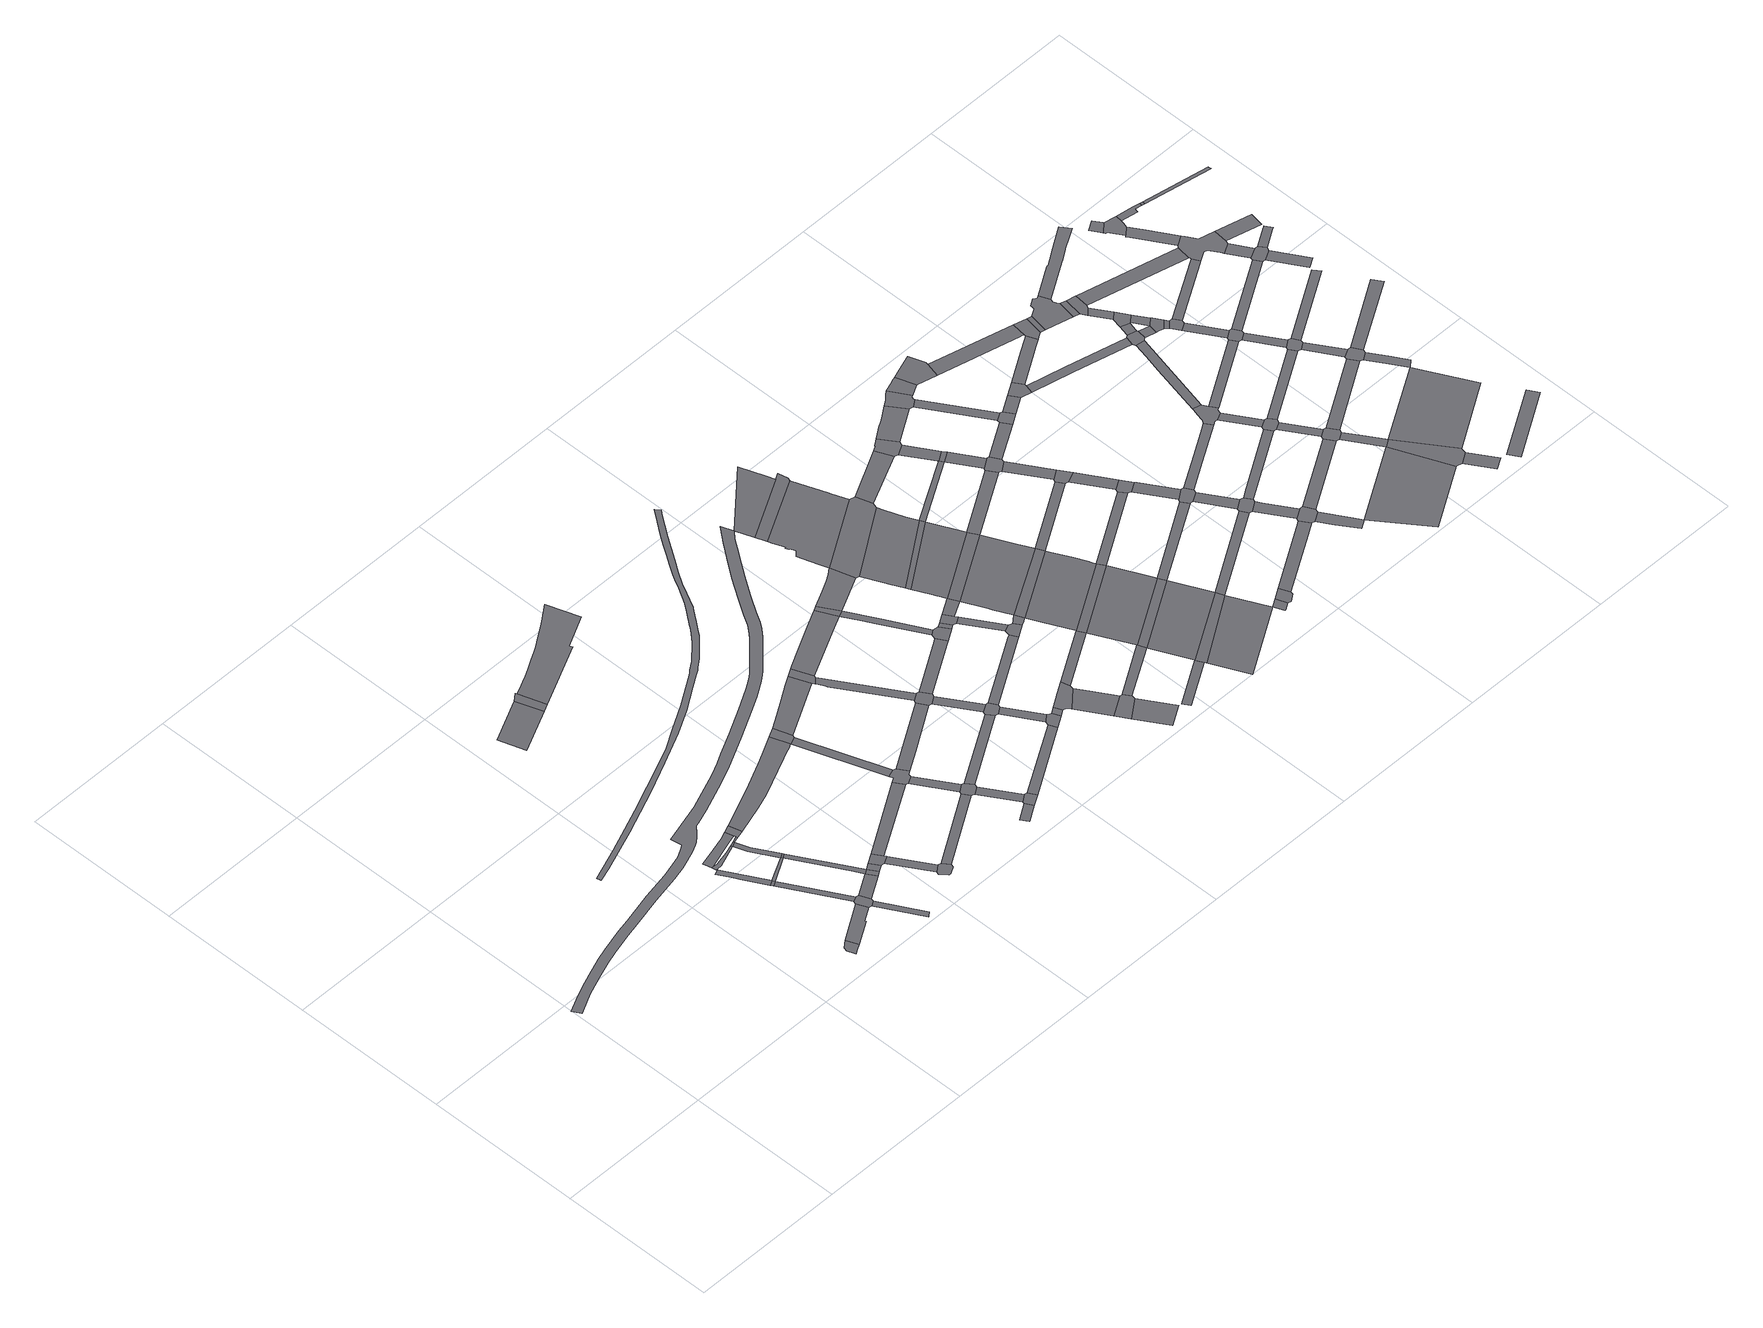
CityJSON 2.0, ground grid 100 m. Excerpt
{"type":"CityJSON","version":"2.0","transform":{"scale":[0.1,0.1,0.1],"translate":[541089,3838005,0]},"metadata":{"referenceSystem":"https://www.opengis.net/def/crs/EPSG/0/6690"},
"CityObjects":{
"road1":{"type":"Road","geometry":[{"type":"MultiSurface","lod":"1","boundaries":[[[0,1,2,3,4,5]]]}]},
"road2":{"type":"Road","attributes":{"RoadStructureAttribute.sectionType":"1"},"geometry":[{"type":"MultiSurface","lod":"1","boundaries":[[[6,0,5,7,8,9]]]}]},
"road3":{"type":"Road","attributes":{"RoadStructureAttribute.sectionType":"1"},"geometry":[{"type":"MultiSurface","lod":"1","boundaries":[[[10,11,12,13,14,15,16,17]]]}]},
"road4":{"type":"Road","geometry":[{"type":"MultiSurface","lod":"1","boundaries":[[[17,16,18,19]]]}]},
"road5":{"type":"Road","attributes":{"RoadStructureAttribute.sectionType":"1"},"geometry":[{"type":"MultiSurface","lod":"1","boundaries":[[[20,21,22,23,24,25,26,27,28,29,30,31]]]}]},
"road6":{"type":"Road","attributes":{"RoadStructureAttribute.sectionType":"1"},"geometry":[{"type":"MultiSurface","lod":"1","boundaries":[[[19,18,32,33]]]}]},
"road7":{"type":"Road","attributes":{"RoadStructureAttribute.sectionType":"1"},"geometry":[{"type":"MultiSurface","lod":"1","boundaries":[[[34,35,36,37,26,38,39]]]}]},
"road8":{"type":"Road","attributes":{"RoadStructureAttribute.sectionType":"1"},"geometry":[{"type":"MultiSurface","lod":"1","boundaries":[[[40,17,19,41]]]}]},
"road9":{"type":"Road","geometry":[{"type":"MultiSurface","lod":"1","boundaries":[[[42,33,32,43,6,9,44,45,46,47]]]}]},
"road10":{"type":"Road","attributes":{"RoadStructureAttribute.sectionType":"1"},"geometry":[{"type":"MultiSurface","lod":"1","boundaries":[[[45,44,48,49,50]]]}]},
"road11":{"type":"Road","geometry":[{"type":"MultiSurface","lod":"1","boundaries":[[[51,20,31,52]]]}]},
"road12":{"type":"Road","attributes":{"RoadStructureAttribute.sectionType":"1"},"geometry":[{"type":"MultiSurface","lod":"1","boundaries":[[[53,54,52,31,55,40,56]]]}]},
"road13":{"type":"Road","attributes":{"RoadStructureAttribute.sectionType":"1"},"geometry":[{"type":"MultiSurface","lod":"1","boundaries":[[[57,51,52,58]]]}]},
"road14":{"type":"Road","geometry":[{"type":"MultiSurface","lod":"1","boundaries":[[[56,40,41,59]]]}]},
"road15":{"type":"Road","attributes":{"RoadStructureAttribute.sectionType":"1"},"geometry":[{"type":"MultiSurface","lod":"1","boundaries":[[[60,47,46,61]]]}]},
"road16":{"type":"Road","geometry":[{"type":"MultiSurface","lod":"1","boundaries":[[[62,34,39,63,57,58,64,65,66]]]}]},
"road17":{"type":"Road","attributes":{"RoadStructureAttribute.sectionType":"1"},"geometry":[{"type":"MultiSurface","lod":"1","boundaries":[[[67,59,41,68,60,69]]]}]},
"road18":{"type":"Road","geometry":[{"type":"MultiSurface","lod":"1","boundaries":[[[69,60,61,70]]]}]},
"road19":{"type":"Road","attributes":{"RoadStructureAttribute.sectionType":"1"},"geometry":[{"type":"MultiSurface","lod":"1","boundaries":[[[71,72,69,70,73]]]}]},
"road20":{"type":"Road","attributes":{"RoadStructureAttribute.sectionType":"1"},"geometry":[{"type":"MultiSurface","lod":"1","boundaries":[[[74,75,76,77]]]}]},
"road21":{"type":"Road","geometry":[{"type":"MultiSurface","lod":"1","boundaries":[[[78,71,73,79,80,81]]]}]},
"road22":{"type":"Road","attributes":{"RoadStructureAttribute.sectionType":"1"},"geometry":[{"type":"MultiSurface","lod":"1","boundaries":[[[82,83,84,85,86,87,88,89,90,91,92,93,94,95,96,97,98,99,100,101,102,103,104,105,106,107,108,109,110,111,112,113,114,115,116,117,118,119,120,121,122,123,124,125,126,127,128,129,130,131,132,133,134,135,136,137,138,139,140,141,142,143,144,145,146,147,148,149,150,151,152,153,154,155,156,157,158,159,160,161,162,163,164,165,166]]]}]},
"road23":{"type":"Road","attributes":{"RoadStructureAttribute.sectionType":"1"},"geometry":[{"type":"MultiSurface","lod":"1","boundaries":[[[80,79,167,168]]]}]},
"road24":{"type":"Road","geometry":[{"type":"MultiSurface","lod":"1","boundaries":[[[168,167,169,170,171,172,173,174]]]}]},
"road25":{"type":"Road","geometry":[{"type":"MultiSurface","lod":"1","boundaries":[[[175,74,77,176,177]]]}]},
"road26":{"type":"Road","attributes":{"RoadStructureAttribute.sectionType":"1"},"geometry":[{"type":"MultiSurface","lod":"1","boundaries":[[[178,179,180,181,62,66,182,183,184,185,186,187,188]]]}]},
"road27":{"type":"Road","attributes":{"RoadStructureAttribute.sectionType":"1"},"geometry":[{"type":"MultiSurface","lod":"1","boundaries":[[[189,78,81,190]]]}]},
"road28":{"type":"Road","attributes":{"RoadStructureAttribute.sectionType":"1"},"geometry":[{"type":"MultiSurface","lod":"1","boundaries":[[[191,174,173,192]]]}]},
"road29":{"type":"Road","attributes":{"RoadStructureAttribute.sectionType":"1"},"geometry":[{"type":"MultiSurface","lod":"1","boundaries":[[[193,194,195,196,197,198,199,200,201,202,203,204,205,206,207,208,209,210,211,212,213,214,215,216,217,218,219,220,221,222,223,224,225,226,227,228,229,230,231,232,233,234,235,236,237,238,239,240,241,242,243,244,245,246,247,248,249,250,251,252,253,254,255]]]}]},
"road30":{"type":"Road","attributes":{"RoadStructureAttribute.sectionType":"1"},"geometry":[{"type":"MultiSurface","lod":"1","boundaries":[[[256,257,258,259,260,261,262,263,264,265,266,267,177,176,268,269,270,271]]]}]},
"road31":{"type":"Road","geometry":[{"type":"MultiSurface","lod":"1","boundaries":[[[272,273,178,188,274,275]]]}]},
"road32":{"type":"Road","attributes":{"RoadStructureAttribute.sectionType":"1"},"geometry":[{"type":"MultiSurface","lod":"1","boundaries":[[[276,274,188,277,278]]]}]},
"road33":{"type":"Road","geometry":[{"type":"MultiSurface","lod":"1","boundaries":[[[278,277,279,189,190,280,281,282,283,284]]]}]},
"road34":{"type":"Road","attributes":{"RoadStructureAttribute.sectionType":"1"},"geometry":[{"type":"MultiSurface","lod":"1","boundaries":[[[281,280,285,286]]]}]},
"road35":{"type":"Road","attributes":{"RoadStructureAttribute.sectionType":"1"},"geometry":[{"type":"MultiSurface","lod":"1","boundaries":[[[287,288,289,290]]]}]},
"road36":{"type":"Road","geometry":[{"type":"MultiSurface","lod":"1","boundaries":[[[291,286,285,191,192,292,293,294,295]]]}]},
"road37":{"type":"Road","attributes":{"RoadStructureAttribute.sectionType":"1"},"geometry":[{"type":"MultiSurface","lod":"1","boundaries":[[[293,292,296,297,298]]]}]},
"road38":{"type":"Road","geometry":[{"type":"MultiSurface","lod":"1","boundaries":[[[298,297,287,290,299,300]]]}]},
"road39":{"type":"Road","attributes":{"RoadStructureAttribute.sectionType":"1"},"geometry":[{"type":"MultiSurface","lod":"1","boundaries":[[[301,302,303,304,272,275,305]]]}]},
"road40":{"type":"Road","attributes":{"RoadStructureAttribute.sectionType":"1"},"geometry":[{"type":"MultiSurface","lod":"1","boundaries":[[[306,307,284,283,308,309]]]}]},
"road41":{"type":"Road","attributes":{"RoadStructureAttribute.sectionType":"1"},"geometry":[{"type":"MultiSurface","lod":"1","boundaries":[[[310,295,294,311]]]}]},
"road42":{"type":"Road","geometry":[{"type":"MultiSurface","lod":"1","boundaries":[[[312,301,305,313,314,315,316,317]]]}]},
"road43":{"type":"Road","attributes":{"RoadStructureAttribute.sectionType":"1"},"geometry":[{"type":"MultiSurface","lod":"1","boundaries":[[[318,300,299,319]]]}]},
"road44":{"type":"Road","attributes":{"RoadStructureAttribute.sectionType":"1"},"geometry":[{"type":"MultiSurface","lod":"1","boundaries":[[[315,314,320,321,322,323,324]]]}]},
"road45":{"type":"Road","geometry":[{"type":"MultiSurface","lod":"1","boundaries":[[[324,323,306,309,325,326,327,328]]]}]},
"road46":{"type":"Road","attributes":{"RoadStructureAttribute.sectionType":"1"},"geometry":[{"type":"MultiSurface","lod":"1","boundaries":[[[326,325,329,330]]]}]},
"road47":{"type":"Road","geometry":[{"type":"MultiSurface","lod":"1","boundaries":[[[330,329,310,311,331,332,333,334]]]}]},
"road48":{"type":"Road","attributes":{"RoadStructureAttribute.sectionType":"1"},"geometry":[{"type":"MultiSurface","lod":"1","boundaries":[[[335,336,337,338,312,317,339,340]]]}]},
"road49":{"type":"Road","attributes":{"RoadStructureAttribute.sectionType":"1"},"geometry":[{"type":"MultiSurface","lod":"1","boundaries":[[[332,331,341,342]]]}]},
"road50":{"type":"Road","geometry":[{"type":"MultiSurface","lod":"1","boundaries":[[[343,342,341,318,319,344,345]]]}]},
"road51":{"type":"Road","attributes":{"RoadStructureAttribute.sectionType":"1"},"geometry":[{"type":"MultiSurface","lod":"1","boundaries":[[[346,347,328,327,348,349]]]}]},
"road52":{"type":"Road","attributes":{"RoadStructureAttribute.sectionType":"1"},"geometry":[{"type":"MultiSurface","lod":"1","boundaries":[[[350,345,344,351]]]}]},
"road53":{"type":"Road","geometry":[{"type":"MultiSurface","lod":"1","boundaries":[[[352,335,340,353]]]}]},
"road54":{"type":"Road","geometry":[{"type":"MultiSurface","lod":"1","boundaries":[[[354,355,356,350,351,357,358,359,360,361,362]]]}]},
"road55":{"type":"Road","attributes":{"RoadStructureAttribute.sectionType":"1"},"geometry":[{"type":"MultiSurface","lod":"1","boundaries":[[[363,364,334,333,365,366]]]}]},
"road56":{"type":"Road","attributes":{"RoadStructureAttribute.sectionType":"1"},"geometry":[{"type":"MultiSurface","lod":"1","boundaries":[[[367,360,359,368,369,370]]]}]},
"road57":{"type":"Road","attributes":{"RoadStructureAttribute.sectionType":"1"},"geometry":[{"type":"MultiSurface","lod":"1","boundaries":[[[371,372,353,340,373,374,375,376]]]}]},
"road58":{"type":"Road","geometry":[{"type":"MultiSurface","lod":"1","boundaries":[[[377,370,369,378,379,380,381,382]]]}]},
"road59":{"type":"Road","geometry":[{"type":"MultiSurface","lod":"1","boundaries":[[[383,376,375,384,346,349,385,386]]]}]},
"road60":{"type":"Road","attributes":{"RoadStructureAttribute.sectionType":"1"},"geometry":[{"type":"MultiSurface","lod":"1","boundaries":[[[379,378,387,388]]]}]},
"road61":{"type":"Road","attributes":{"RoadStructureAttribute.sectionType":"1"},"geometry":[{"type":"MultiSurface","lod":"1","boundaries":[[[389,390,391,392,352,353,393,394]]]}]},
"road62":{"type":"Road","attributes":{"RoadStructureAttribute.sectionType":"1"},"geometry":[{"type":"MultiSurface","lod":"1","boundaries":[[[395,386,385,396]]]}]},
"road63":{"type":"Road","geometry":[{"type":"MultiSurface","lod":"1","boundaries":[[[397,398,395,396,399,400,401]]]}]},
"road64":{"type":"Road","attributes":{"RoadStructureAttribute.sectionType":"1"},"geometry":[{"type":"MultiSurface","lod":"1","boundaries":[[[400,399,402,403]]]}]},
"road65":{"type":"Road","attributes":{"RoadStructureAttribute.sectionType":"1"},"geometry":[{"type":"MultiSurface","lod":"1","boundaries":[[[404,354,362,405,406]]]}]},
"road66":{"type":"Road","attributes":{"RoadStructureAttribute.sectionType":"1"},"geometry":[{"type":"MultiSurface","lod":"1","boundaries":[[[407,397,401,408]]]}]},
"road67":{"type":"Road","geometry":[{"type":"MultiSurface","lod":"1","boundaries":[[[409,403,402,363,366,410,411]]]}]},
"road68":{"type":"Road","attributes":{"RoadStructureAttribute.sectionType":"1"},"geometry":[{"type":"MultiSurface","lod":"1","boundaries":[[[412,413,382,381,414]]]}]},
"road69":{"type":"Road","attributes":{"RoadStructureAttribute.sectionType":"1"},"geometry":[{"type":"MultiSurface","lod":"1","boundaries":[[[415,416,411,410,417,418]]]}]},
"road70":{"type":"Road","attributes":{"RoadStructureAttribute.sectionType":"1"},"geometry":[{"type":"MultiSurface","lod":"1","boundaries":[[[419,420,421,422]]]}]},
"road71":{"type":"Road","geometry":[{"type":"MultiSurface","lod":"1","boundaries":[[[423,424,166,425,426]]]}]},
"road72":{"type":"Road","geometry":[{"type":"MultiSurface","lod":"1","boundaries":[[[427,428,429,426,425,430,431,432]]]}]},
"road73":{"type":"Road","attributes":{"function":"2","RoadStructureAttribute.sectionType":"7"},"geometry":[{"type":"MultiSurface","lod":"1","boundaries":[[[433,434,435,431,430,436,437,438,439,440,441,442,443,444,445,446,447,448,449,389,450]]]}]},
"road74":{"type":"Road","geometry":[{"type":"MultiSurface","lod":"1","boundaries":[[[451,450,389,394,452,453,454,455,456]]]}]},
"road75":{"type":"Road","attributes":{"function":"2","RoadStructureAttribute.sectionType":"7"},"geometry":[{"type":"MultiSurface","lod":"1","boundaries":[[[457,458,454,453,459,460,461,462]]]}]},
"road76":{"type":"Road","geometry":[{"type":"MultiSurface","lod":"1","boundaries":[[[462,461,463,464]]]}]},
"road77":{"type":"Road","attributes":{"function":"2","RoadStructureAttribute.sectionType":"7"},"geometry":[{"type":"MultiSurface","lod":"1","boundaries":[[[465,466,464,463,467,468,469,407,470]]]}]},
"road78":{"type":"Road","geometry":[{"type":"MultiSurface","lod":"1","boundaries":[[[470,407,408,471]]]}]},
"road79":{"type":"Road","geometry":[{"type":"MultiSurface","lod":"1","boundaries":[[[472,473,474,471,408,475,476,477,415,478]]]}]},
"road80":{"type":"Road","geometry":[{"type":"MultiSurface","lod":"1","boundaries":[[[478,415,418,479]]]}]},
"road81":{"type":"Road","geometry":[{"type":"MultiSurface","lod":"1","boundaries":[[[480,481,482,483,479,418,484,485,486]]]}]},
"road82":{"type":"Road","geometry":[{"type":"MultiSurface","lod":"1","boundaries":[[[486,485,404,406,487,488]]]}]},
"road83":{"type":"Road","geometry":[{"type":"MultiSurface","lod":"1","boundaries":[[[489,487,406,490,412,491]]]}]},
"road84":{"type":"Road","geometry":[{"type":"MultiSurface","lod":"1","boundaries":[[[491,412,414,492]]]}]},
"road85":{"type":"Road","geometry":[{"type":"MultiSurface","lod":"1","boundaries":[[[492,414,493,494,419,495]]]}]},
"road86":{"type":"Road","geometry":[{"type":"MultiSurface","lod":"1","boundaries":[[[495,419,422,496,497,498]]]}]},
"road87":{"type":"Road","attributes":{"function":"2","RoadStructureAttribute.sectionType":"7"},"geometry":[{"type":"MultiSurface","lod":"1","boundaries":[[[499,498,497,500,501]]]}]},
"road88":{"type":"Road","attributes":{"RoadStructureAttribute.sectionType":"1"},"geometry":[{"type":"MultiSurface","lod":"1","boundaries":[[[502,456,455,503]]]}]},
"road89":{"type":"Road","attributes":{"RoadStructureAttribute.sectionType":"1"},"geometry":[{"type":"MultiSurface","lod":"1","boundaries":[[[504,462,464,505]]]}]},
"road90":{"type":"Road","attributes":{"RoadStructureAttribute.sectionType":"1"},"geometry":[{"type":"MultiSurface","lod":"1","boundaries":[[[506,470,471,507]]]}]},
"road91":{"type":"Road","attributes":{"RoadStructureAttribute.sectionType":"1"},"geometry":[{"type":"MultiSurface","lod":"1","boundaries":[[[508,501,509,510,511]]]}]},
"road92":{"type":"Road","attributes":{"RoadStructureAttribute.sectionType":"1"},"geometry":[{"type":"MultiSurface","lod":"1","boundaries":[[[512,478,479,513,514]]]}]},
"road93":{"type":"Road","geometry":[{"type":"MultiSurface","lod":"1","boundaries":[[[515,508,511,516,517,518]]]}]},
"road94":{"type":"Road","geometry":[{"type":"MultiSurface","lod":"1","boundaries":[[[519,520,521,522,502,503,523,524,525,526,527,528]]]}]},
"road95":{"type":"Road","attributes":{"RoadStructureAttribute.sectionType":"1"},"geometry":[{"type":"MultiSurface","lod":"1","boundaries":[[[529,486,488,530]]]}]},
"road96":{"type":"Road","attributes":{"RoadStructureAttribute.sectionType":"1"},"geometry":[{"type":"MultiSurface","lod":"1","boundaries":[[[526,525,531,504,532]]]}]},
"road97":{"type":"Road","geometry":[{"type":"MultiSurface","lod":"1","boundaries":[[[532,504,505,533]]]}]},
"road98":{"type":"Road","attributes":{"RoadStructureAttribute.sectionType":"1"},"geometry":[{"type":"MultiSurface","lod":"1","boundaries":[[[534,491,492,535]]]}]},
"road99":{"type":"Road","attributes":{"RoadStructureAttribute.sectionType":"1"},"geometry":[{"type":"MultiSurface","lod":"1","boundaries":[[[533,505,536,537,538]]]}]},
"road100":{"type":"Road","geometry":[{"type":"MultiSurface","lod":"1","boundaries":[[[539,540,538,537,541,542,506,507,543,544,545,546,547,548,549,550]]]}]},
"road101":{"type":"Road","attributes":{"RoadStructureAttribute.sectionType":"1"},"geometry":[{"type":"MultiSurface","lod":"1","boundaries":[[[551,495,498,552,553]]]}]},
"road102":{"type":"Road","attributes":{"RoadStructureAttribute.sectionType":"1"},"geometry":[{"type":"MultiSurface","lod":"1","boundaries":[[[554,555,556,557,519,528,558]]]}]},
"road103":{"type":"Road","attributes":{"RoadStructureAttribute.sectionType":"1"},"geometry":[{"type":"MultiSurface","lod":"1","boundaries":[[[546,545,559,560]]]}]},
"road104":{"type":"Road","geometry":[{"type":"MultiSurface","lod":"1","boundaries":[[[560,559,512,514,561,562]]]}]},
"road105":{"type":"Road","attributes":{"RoadStructureAttribute.sectionType":"1"},"geometry":[{"type":"MultiSurface","lod":"1","boundaries":[[[562,561,563,564]]]}]},
"road106":{"type":"Road","attributes":{"RoadStructureAttribute.sectionType":"1"},"geometry":[{"type":"MultiSurface","lod":"1","boundaries":[[[565,566,515,518,567,568]]]}]},
"road107":{"type":"Road","attributes":{"RoadStructureAttribute.sectionType":"1"},"geometry":[{"type":"MultiSurface","lod":"1","boundaries":[[[569,550,549,570]]]}]},
"road108":{"type":"Road","geometry":[{"type":"MultiSurface","lod":"1","boundaries":[[[564,563,529,530,571,572]]]}]},
"road109":{"type":"Road","geometry":[{"type":"MultiSurface","lod":"1","boundaries":[[[573,574,575,576,577,578,554,558,579,580,581,582,583,584,585,586]]]}]},
"road110":{"type":"Road","attributes":{"RoadStructureAttribute.sectionType":"1"},"geometry":[{"type":"MultiSurface","lod":"1","boundaries":[[[587,572,571,588,589]]]}]},
"road111":{"type":"Road","attributes":{"RoadStructureAttribute.sectionType":"1"},"geometry":[{"type":"MultiSurface","lod":"1","boundaries":[[[582,581,590,591]]]}]},
"road112":{"type":"Road","geometry":[{"type":"MultiSurface","lod":"1","boundaries":[[[589,588,534,535,592,593,594,595]]]}]},
"road113":{"type":"Road","attributes":{"RoadStructureAttribute.sectionType":"1"},"geometry":[{"type":"MultiSurface","lod":"1","boundaries":[[[596,597,598,573,586,599,600]]]}]},
"road114":{"type":"Road","attributes":{"RoadStructureAttribute.sectionType":"1"},"geometry":[{"type":"MultiSurface","lod":"1","boundaries":[[[593,592,601,602]]]}]},
"road115":{"type":"Road","geometry":[{"type":"MultiSurface","lod":"1","boundaries":[[[591,590,569,570,603,604]]]}]},
"road116":{"type":"Road","geometry":[{"type":"MultiSurface","lod":"1","boundaries":[[[602,601,551,553,605,606,607,608]]]}]},
"road117":{"type":"Road","attributes":{"RoadStructureAttribute.sectionType":"1"},"geometry":[{"type":"MultiSurface","lod":"1","boundaries":[[[609,606,605,610,611,612]]]}]},
"road118":{"type":"Road","geometry":[{"type":"MultiSurface","lod":"1","boundaries":[[[613,614,615,596,600,616,617,618]]]}]},
"road119":{"type":"Road","attributes":{"RoadStructureAttribute.sectionType":"1"},"geometry":[{"type":"MultiSurface","lod":"1","boundaries":[[[619,604,603,620]]]}]},
"road120":{"type":"Road","geometry":[{"type":"MultiSurface","lod":"1","boundaries":[[[612,611,621,622,565,568,623,624,625,626,627,628,629,630]]]}]},
"road121":{"type":"Road","attributes":{"RoadStructureAttribute.sectionType":"1"},"geometry":[{"type":"MultiSurface","lod":"1","boundaries":[[[631,626,625,632,633,634]]]}]},
"road122":{"type":"Road","geometry":[{"type":"MultiSurface","lod":"1","boundaries":[[[635,619,620,636,637,638,639]]]}]},
"road123":{"type":"Road","attributes":{"RoadStructureAttribute.sectionType":"1"},"geometry":[{"type":"MultiSurface","lod":"1","boundaries":[[[640,641,642,595,594,643,644]]]}]},
"road124":{"type":"Road","attributes":{"RoadStructureAttribute.sectionType":"1"},"geometry":[{"type":"MultiSurface","lod":"1","boundaries":[[[645,646,608,607,647,648]]]}]},
"road125":{"type":"Road","attributes":{"RoadStructureAttribute.sectionType":"1"},"geometry":[{"type":"MultiSurface","lod":"1","boundaries":[[[649,617,616,650,651,652,653]]]}]},
"road126":{"type":"Road","attributes":{"RoadStructureAttribute.sectionType":"1"},"geometry":[{"type":"MultiSurface","lod":"1","boundaries":[[[654,630,629,655]]]}]},
"road127":{"type":"Road","attributes":{"RoadStructureAttribute.sectionType":"1"},"geometry":[{"type":"MultiSurface","lod":"1","boundaries":[[[656,657,658,635,639,659,660,661]]]}]},
"road128":{"type":"Road","attributes":{"RoadStructureAttribute.sectionType":"1"},"geometry":[{"type":"MultiSurface","lod":"1","boundaries":[[[662,634,663,664]]]}]},
"road129":{"type":"Road","geometry":[{"type":"MultiSurface","lod":"1","boundaries":[[[665,666,667,668,669,640,644,670,671,672,673,674,675,676]]]}]},
"road130":{"type":"Road","attributes":{"RoadStructureAttribute.sectionType":"1"},"geometry":[{"type":"MultiSurface","lod":"1","boundaries":[[[677,638,637,678,679,680,681]]]}]},
"road131":{"type":"Road","attributes":{"RoadStructureAttribute.sectionType":"1"},"geometry":[{"type":"MultiSurface","lod":"1","boundaries":[[[672,671,682,683]]]}]},
"road132":{"type":"Road","geometry":[{"type":"MultiSurface","lod":"1","boundaries":[[[683,682,645,648,684,685,686,687]]]}]},
"road133":{"type":"Road","geometry":[{"type":"MultiSurface","lod":"1","boundaries":[[[688,653,652,656,661,689,690,691]]]}]},
"road134":{"type":"Road","attributes":{"RoadStructureAttribute.sectionType":"1"},"geometry":[{"type":"MultiSurface","lod":"1","boundaries":[[[685,684,692,693]]]}]},
"road135":{"type":"Road","attributes":{"RoadStructureAttribute.sectionType":"1"},"geometry":[{"type":"MultiSurface","lod":"1","boundaries":[[[694,695,696,665,676,697,698]]]}]},
"road136":{"type":"Road","attributes":{"RoadStructureAttribute.sectionType":"1"},"geometry":[{"type":"MultiSurface","lod":"1","boundaries":[[[691,690,699,700]]]}]},
"road137":{"type":"Road","geometry":[{"type":"MultiSurface","lod":"1","boundaries":[[[693,692,654,655,701,702,703,704]]]}]},
"road138":{"type":"Road","attributes":{"RoadStructureAttribute.sectionType":"1"},"geometry":[{"type":"MultiSurface","lod":"1","boundaries":[[[705,702,701,706,662,707]]]}]},
"road139":{"type":"Road","geometry":[{"type":"MultiSurface","lod":"1","boundaries":[[[708,709,710,711,712,713,714,715,716,700,699,717,718,719,720,721,722,723,724]]]}]},
"road140":{"type":"Road","attributes":{"RoadStructureAttribute.sectionType":"1"},"geometry":[{"type":"MultiSurface","lod":"1","boundaries":[[[725,675,674,726]]]}]},
"road141":{"type":"Road","geometry":[{"type":"MultiSurface","lod":"1","boundaries":[[[707,662,664,727,728,729,730,731,732]]]}]},
"road142":{"type":"Road","geometry":[{"type":"MultiSurface","lod":"1","boundaries":[[[733,681,680,734,694,698,735,736,737,738]]]}]},
"road143":{"type":"Road","attributes":{"RoadStructureAttribute.sectionType":"1"},"geometry":[{"type":"MultiSurface","lod":"1","boundaries":[[[719,718,739,740]]]}]},
"road144":{"type":"Road","attributes":{"RoadStructureAttribute.sectionType":"1"},"geometry":[{"type":"MultiSurface","lod":"1","boundaries":[[[741,742,733,738,743,744,745]]]}]},
"road145":{"type":"Road","attributes":{"RoadStructureAttribute.sectionType":"1"},"geometry":[{"type":"MultiSurface","lod":"1","boundaries":[[[729,728,746,747]]]}]},
"road146":{"type":"Road","attributes":{"RoadStructureAttribute.sectionType":"1"},"geometry":[{"type":"MultiSurface","lod":"1","boundaries":[[[748,687,686,749]]]}]},
"road147":{"type":"Road","attributes":{"RoadStructureAttribute.sectionType":"1"},"geometry":[{"type":"MultiSurface","lod":"1","boundaries":[[[750,751,752,753,737,736,754,755,756]]]}]},
"road148":{"type":"Road","geometry":[{"type":"MultiSurface","lod":"1","boundaries":[[[740,739,757,758,759,760,761]]]}]},
"road149":{"type":"Road","attributes":{"RoadStructureAttribute.sectionType":"1"},"geometry":[{"type":"MultiSurface","lod":"1","boundaries":[[[759,758,762,763]]]}]},
"road150":{"type":"Road","geometry":[{"type":"MultiSurface","lod":"1","boundaries":[[[763,762,741,745,764,765,766,767]]]}]},
"road151":{"type":"Road","attributes":{"RoadStructureAttribute.sectionType":"1"},"geometry":[{"type":"MultiSurface","lod":"1","boundaries":[[[768,767,766,769,770,771,756,772]]]}]},
"road152":{"type":"Road","attributes":{"RoadStructureAttribute.sectionType":"1"},"geometry":[{"type":"MultiSurface","lod":"1","boundaries":[[[773,704,703,774]]]}]},
"road153":{"type":"Road","geometry":[{"type":"MultiSurface","lod":"1","boundaries":[[[775,772,756,755,776,777,778]]]}]},
"road154":{"type":"Road","attributes":{"RoadStructureAttribute.sectionType":"1"},"geometry":[{"type":"MultiSurface","lod":"1","boundaries":[[[778,777,779,780]]]}]},
"road155":{"type":"Road","geometry":[{"type":"MultiSurface","lod":"1","boundaries":[[[781,780,779,782,783,784,785,786,787]]]}]},
"road156":{"type":"Road","attributes":{"RoadStructureAttribute.sectionType":"1"},"geometry":[{"type":"MultiSurface","lod":"1","boundaries":[[[784,783,788,789]]]}]},
"road157":{"type":"Road","attributes":{"RoadStructureAttribute.sectionType":"1"},"geometry":[{"type":"MultiSurface","lod":"1","boundaries":[[[790,707,732,791]]]}]},
"road158":{"type":"Road","geometry":[{"type":"MultiSurface","lod":"1","boundaries":[[[789,788,725,726,792,793,794,795]]]}]},
"road159":{"type":"Road","attributes":{"RoadStructureAttribute.sectionType":"1"},"geometry":[{"type":"MultiSurface","lod":"1","boundaries":[[[796,797,798,799,800,801,802,724,723,803,804,805,806,807,808,809,810]]]}]},
"road160":{"type":"Road","attributes":{"RoadStructureAttribute.sectionType":"1"},"geometry":[{"type":"MultiSurface","lod":"1","boundaries":[[[793,792,811,812]]]}]},
"road161":{"type":"Road","geometry":[{"type":"MultiSurface","lod":"1","boundaries":[[[812,811,748,749,813,814,815,816]]]}]},
"road162":{"type":"Road","attributes":{"RoadStructureAttribute.sectionType":"1"},"geometry":[{"type":"MultiSurface","lod":"1","boundaries":[[[814,813,817,818]]]}]},
"road163":{"type":"Road","attributes":{"RoadStructureAttribute.sectionType":"1"},"geometry":[{"type":"MultiSurface","lod":"1","boundaries":[[[819,761,760,820,821]]]}]},
"road164":{"type":"Road","attributes":{"RoadStructureAttribute.sectionType":"1"},"geometry":[{"type":"MultiSurface","lod":"1","boundaries":[[[822,823,824,825]]]}]},
"road165":{"type":"Road","geometry":[{"type":"MultiSurface","lod":"1","boundaries":[[[818,817,773,774,826,827,828,829]]]}]},
"road166":{"type":"Road","attributes":{"RoadStructureAttribute.sectionType":"1"},"geometry":[{"type":"MultiSurface","lod":"1","boundaries":[[[830,831,787,786,832,833]]]}]},
"road167":{"type":"Road","attributes":{"RoadStructureAttribute.sectionType":"1"},"geometry":[{"type":"MultiSurface","lod":"1","boundaries":[[[834,827,826,835,790,836]]]}]},
"road168":{"type":"Road","attributes":{"RoadStructureAttribute.sectionType":"1"},"geometry":[{"type":"MultiSurface","lod":"1","boundaries":[[[837,795,794,838]]]}]},
"road169":{"type":"Road","geometry":[{"type":"MultiSurface","lod":"1","boundaries":[[[839,840,841,842,843,844]]]}]},
"road170":{"type":"Road","attributes":{"RoadStructureAttribute.sectionType":"1"},"geometry":[{"type":"MultiSurface","lod":"1","boundaries":[[[845,816,815,846]]]}]},
"road171":{"type":"Road","attributes":{"RoadStructureAttribute.sectionType":"1"},"geometry":[{"type":"MultiSurface","lod":"1","boundaries":[[[844,843,847,848,849,850,851,852,853,854,855]]]}]},
"road172":{"type":"Road","attributes":{"RoadStructureAttribute.sectionType":"1"},"geometry":[{"type":"MultiSurface","lod":"1","boundaries":[[[856,851,850,857,858,859,860,861]]]}]},
"road173":{"type":"Road","attributes":{"RoadStructureAttribute.sectionType":"1"},"geometry":[{"type":"MultiSurface","lod":"1","boundaries":[[[862,829,828,863]]]}]},
"road174":{"type":"Road","geometry":[{"type":"MultiSurface","lod":"1","boundaries":[[[864,865,861,860,866,821,820,867,830,833,868,869,870,871,872,873,874,875,876,877,878]]]}]},
"road175":{"type":"Road","attributes":{"RoadStructureAttribute.sectionType":"1"},"geometry":[{"type":"MultiSurface","lod":"1","boundaries":[[[879,855,854,880,881,882,883,884,885]]]}]},
"road176":{"type":"Road","attributes":{"RoadStructureAttribute.sectionType":"1"},"geometry":[{"type":"MultiSurface","lod":"1","boundaries":[[[873,872,886,887]]]}]},
"road177":{"type":"Road","geometry":[{"type":"MultiSurface","lod":"1","boundaries":[[[887,886,837,838,888,889,890,891]]]}]},
"road178":{"type":"Road","attributes":{"RoadStructureAttribute.sectionType":"1"},"geometry":[{"type":"MultiSurface","lod":"1","boundaries":[[[889,888,892,893]]]}]},
"road179":{"type":"Road","geometry":[{"type":"MultiSurface","lod":"1","boundaries":[[[885,884,894,895]]]}]},
"road180":{"type":"Road","attributes":{"RoadStructureAttribute.sectionType":"1"},"geometry":[{"type":"MultiSurface","lod":"1","boundaries":[[[878,877,896,897]]]}]},
"road181":{"type":"Road","attributes":{"RoadStructureAttribute.sectionType":"1"},"geometry":[{"type":"MultiSurface","lod":"1","boundaries":[[[898,899,900,891,890,901,902]]]}]},
"road182":{"type":"Road","attributes":{"RoadStructureAttribute.sectionType":"1"},"geometry":[{"type":"MultiSurface","lod":"1","boundaries":[[[903,904,905,906,895,894]]]}]}
},
"vertices":[
[1399,237,0],[1354,203,0],[1348,179,0],[1369,127,0],[1394,142,0],[1431,165,0],
[1632,381,0],[1578,254,0],[1574,261,0],[1663,315,0],
[1441,829,0],[1295,1093,0],[1279,1086,0],[1265,1081,0],[1310,1000,0],[1330,958,0],[1412,810,0],[1442,827,0],
[1421,794,0],[1452,811,0],
[1474,1166,0],[1420,1147,0],[1331,1126,0],[1329,1126,0],[1300,1126,0],[1295,1126,0],[1288,1125,0],[1291,1098,0],[1305,1099,0],[1333,1101,0],[1473,1153,0],[1477,1154,0],
[1638,402,0],[1670,419,0],
[1523,1257,0],[1474,1237,0],[1343,1200,0],[1273,1181,0],[1482,1188,0],[1537,1205,0],
[1598,909,0],[1605,897,0],
[1682,415,0],[1633,384,0],[1680,310,0],[1714,331,0],[1716,349,0],[1688,414,0],
[1681,310,0],[1836,33,0],[1864,56,0],
[1504,1177,0],[1505,1168,0],
[1536,1083,0],[1506,1166,0],[1508,1070,0],[1623,929,0],
[1540,1190,0],[1544,1179,0],
[1629,917,0],
[1828,499,0],[1865,439,0],
[1569,1276,0],[1540,1193,0],[1545,1180,0],[1564,1186,0],[1593,1194,0],
[1818,581,0],[1791,566,0],[1855,516,0],
[1891,455,0],
[1895,540,0],[1858,518,0],[1932,480,0],
[1432,2744,0],[1162,2614,0],[1218,2445,0],[1488,2575,0],
[1955,577,0],[1953,476,0],[1999,504,0],[1992,517,0],
[3127,2828,0],[3055,2737,0],[2989,2647,0],[2897,2521,0],[2812,2392,0],[2746,2288,0],[2709,2223,0],[2684,2190,0],[2646,2147,0],[2557,2059,0],[2509,2014,0],[2472,1979,0],[2456,1965,0],[2422,1940,0],[2365,1904,0],[2321,1878,0],[2228,1827,0],[2061,1739,0],[1924,1670,0],[1858,1636,0],[1821,1619,0],[1743,1585,0],[1544,1505,0],[1488,1488,0],[1283,1432,0],[1296,1361,0],[1278,1348,0],[1257,1335,0],[1213,1314,0],[1158,1295,0],[1071,1272,0],[893,1237,0],[689,1189,0],[603,1168,0],[451,1129,0],[377,1106,0],[259,1062,0],[168,1026,0],[123,1006,0],[79,986,0],[1,946,0],[28,893,0],[105,932,0],[147,952,0],[191,971,0],[281,1006,0],[396,1049,0],[468,1071,0],[617,1110,0],[702,1131,0],[906,1178,0],[1084,1213,0],[1175,1238,0],[1232,1258,0],[1301,1286,0],[1343,1306,0],[1362,1318,0],[1394,1342,0],[1414,1361,0],[1451,1400,0],[1473,1406,0],[1569,1440,0],[1770,1521,0],[1850,1555,0],[1889,1573,0],[1956,1607,0],[2094,1677,0],[2261,1766,0],[2356,1817,0],[2402,1844,0],[2461,1882,0],[2499,1910,0],[2519,1927,0],[2557,1964,0],[2605,2009,0],[2697,2098,0],[2739,2146,0],[2767,2185,0],[2806,2252,0],[2871,2354,0],[2955,2481,0],[3045,2605,0],[3055,2619,0],[3117,2708,0],[3155,2751,0],
[2104,230,0],[2147,261,0],
[2099,209,0],[2134,166,0],[2145,163,0],[2192,191,0],[2198,210,0],[2167,254,0],
[1478,2779,0],[1539,2599,0],[1483,2769,0],
[2195,1568,0],[2094,1516,0],[2010,1475,0],[1825,1386,0],[1777,1250,0],[1876,1286,0],[2137,1403,0],[2193,1428,0],[2219,1439,0],[2225,1442,0],[2238,1448,0],
[2413,858,0],[2452,795,0],
[2611,530,0],[2639,482,0],
[2972,3172,0],[2921,3099,0],[2861,3021,0],[2817,2955,0],[2780,2900,0],[2733,2829,0],[2714,2797,0],[2696,2769,0],[2669,2721,0],[2647,2679,0],[2586,2576,0],[2551,2525,0],[2517,2482,0],[2509,2472,0],[2495,2452,0],[2472,2419,0],[2408,2349,0],[2401,2341,0],[2307,2255,0],[2293,2245,0],[2251,2215,0],[2240,2207,0],[2222,2194,0],[2029,2070,0],[1869,1981,0],[1748,1912,0],[1470,1791,0],[1300,1718,0],[1126,1646,0],[1011,1600,0],[799,1523,0],[808,1495,0],[897,1524,0],[1168,1629,0],[1459,1750,0],[1668,1844,0],[1872,1941,0],[2027,2025,0],[2171,2117,0],[2251,2167,0],[2280,2185,0],[2293,2196,0],[2332,2226,0],[2344,2236,0],[2351,2242,0],[2449,2336,0],[2471,2357,0],[2487,2378,0],[2532,2435,0],[2536,2441,0],[2562,2475,0],[2592,2516,0],[2594,2518,0],[2596,2522,0],[2648,2619,0],[2682,2684,0],[2729,2759,0],[2781,2835,0],[2828,2908,0],[2877,2981,0],[2926,3049,0],[2968,3107,0],[2997,3142,0],
[2059,3118,0],[1959,3043,0],[1927,3021,0],[1854,2973,0],[1799,2935,0],[1780,2923,0],[1734,2899,0],[1716,2889,0],[1657,2856,0],[1605,2829,0],[1567,2810,0],[1543,2798,0],[1940,2792,0],[1931,2810,0],[2095,2893,0],[2131,2911,0],
[2253,1599,0],[2211,1576,0],[2286,1470,0],[2292,1484,0],
[2287,1468,0],[2432,901,0],[2481,918,0],
[2441,875,0],[2468,789,0],[2514,816,0],[2517,835,0],[2538,848,0],[2500,910,0],
[2615,548,0],[2659,578,0],
[2793,235,0],[2690,170,0],[2719,124,0],[2822,187,0],
[2668,573,0],[2658,476,0],[2704,504,0],[2709,526,0],[2676,570,0],
[2669,458,0],[2796,249,0],[2841,281,0],
[2890,228,0],[2861,276,0],
[2587,1801,0],[2529,1768,0],[2437,1709,0],[2335,1648,0],[2637,1674,0],
[2922,1169,0],[2664,1011,0],[2665,925,0],[2957,1105,0],
[3121,841,0],[3153,795,0],
[2636,1830,0],[2640,1670,0],[2647,1658,0],[2683,1690,0],[2685,1697,0],[2687,1703,0],
[3301,543,0],[3323,492,0],
[2658,1641,0],[2674,1609,0],[2678,1594,0],[2930,1190,0],[2974,1217,0],
[2978,1102,0],[3024,1133,0],[3031,1151,0],[2994,1213,0],
[3127,862,0],[3175,888,0],
[3172,792,0],[3216,821,0],[3219,836,0],[3194,886,0],
[3033,2036,0],[2919,1979,0],[2768,1900,0],[2656,1841,0],[3015,1867,0],[3097,1908,0],
[3306,565,0],[3349,604,0],
[3356,593,0],[3396,536,0],[3375,587,0],
[3335,1421,0],[3316,1410,0],[3354,1348,0],[3372,1359,0],
[3413,610,0],[3434,560,0],
[3061,2050,0],[3135,1926,0],
[3575,709,0],[3502,665,0],[3445,630,0],[3455,555,0],[3458,554,0],[3472,530,0],[3586,632,0],[3589,650,0],[3589,654,0],
[3632,1151,0],[3618,1143,0],[3647,1097,0],[3658,1104,0],
[3634,553,0],[3481,516,0],[3593,332,0],[3721,410,0],
[3238,1731,0],[3232,1742,0],[3159,1794,0],[3197,1724,0],[3343,1453,0],[3374,1474,0],
[3736,406,0],[3643,249,0],[3764,339,0],[3767,360,0],[3768,363,0],[3738,407,0],
[3376,1473,0],[3344,1451,0],[3448,1405,0],[3410,1467,0],
[3762,53,0],[3891,131,0],
[3315,2193,0],[3275,2160,0],[3233,2137,0],[3165,2101,0],[3152,1935,0],[3361,2040,0],
[3437,1483,0],[3475,1421,0],
[3491,1516,0],[3449,1490,0],[3496,1415,0],[3537,1440,0],[3525,1460,0],
[3639,1185,0],[3683,1205,0],
[3903,910,0],[3603,662,0],[3931,862,0],
[3595,1579,0],[3625,1512,0],
[3686,1200,0],[3734,1149,0],[3706,1196,0],
[4055,600,0],[4052,598,0],[4077,550,0],
[3755,1233,0],[3724,1209,0],[3748,1157,0],[3782,1177,0],
[4190,299,0],[3911,129,0],[3938,81,0],[4215,251,0],
[3566,2908,0],[3509,3063,0],[3198,2638,0],[3587,2851,0],
[3624,2872,0],[3605,2861,0],[3595,2855,0],[3224,2568,0],[3630,2791,0],[3638,2813,0],
[3713,2569,0],[3711,2576,0],[3632,2787,0],[3235,2539,0],[3254,2488,0],[3263,2464,0],[3255,2462,0],[3259,2451,0],[3264,2441,0],[3271,2443,0],[3274,2434,0],[3278,2424,0],[3283,2408,0],[3264,2389,0],[3253,2379,0],[3263,2348,0],[3298,2243,0],[3753,2461,0],
[3756,2460,0],[3370,2036,0],[3381,2033,0],[3811,2317,0],[3823,2349,0],[3789,2450,0],
[3869,2156,0],[3825,2278,0],[3444,1900,0],[3457,1871,0],[3493,1796,0],[3904,2083,0],
[3506,1767,0],[3920,2052,0],
[4017,1841,0],[4016,1844,0],[3558,1657,0],[3571,1630,0],[3572,1628,0],[4019,1837,0],
[4053,1773,0],
[4183,1499,0],[4152,1565,0],[4146,1577,0],[3688,1377,0],[3693,1366,0],[3704,1342,0],[4188,1487,0],
[4212,1438,0],
[4322,1199,0],[4319,1215,0],[4281,1294,0],[4222,1418,0],[3825,1083,0],[3905,911,0],[4335,1173,0],
[4362,1125,0],[4363,1126,0],
[4480,873,0],[3936,851,0],[4485,862,0],
[4509,812,0],
[4082,538,0],[4192,301,0],[4626,563,0],
[4216,251,0],[4221,239,0],[4646,511,0],
[4763,267,0],[4333,1,0],[4764,264,0],
[4104,2614,0],[4149,2505,0],
[4290,2309,0],[4306,2282,0],
[4415,2078,0],[4454,2017,0],
[4815,295,0],[4794,198,0],[4798,200,0],[4843,228,0],
[4616,1747,0],[4214,1439,0],[4646,1702,0],
[4884,337,0],[4863,222,0],[4909,254,0],[4912,270,0],
[4175,2664,0],[4133,2636,0],[4136,2631,0],[4116,2621,0],[4150,2505,0],[4172,2500,0],[4174,2498,0],[4239,2535,0],[4240,2538,0],[4248,2557,0],
[4797,1453,0],[4828,1408,0],
[4288,2313,0],[4353,2348,0],
[4370,2321,0],
[4975,1160,0],[5006,1114,0],
[4407,2120,0],[4422,2095,0],[4483,2135,0],
[4496,2133,0],[4488,2134,0],[4420,2091,0],[4417,2084,0],[4459,2016,0],[4468,2014,0],[4472,2012,0],[4532,2054,0],[4533,2060,0],[4534,2063,0],[4536,2070,0],[4502,2132,0],
[5148,882,0],[4651,513,0],[5175,834,0],
[4380,2799,0],[4305,2746,0],[4273,2728,0],[4258,2720,0],[4458,2688,0],
[4623,1767,0],[4684,1805,0],
[4665,1697,0],[4733,1726,0],
[4802,1473,0],[4864,1511,0],
[5315,601,0],[5278,578,0],[5279,493,0],[5356,540,0],
[4723,2266,0],[4761,2205,0],
[4846,1401,0],[4909,1439,0],
[4467,2869,0],[4441,2849,0],[4429,2837,0],[4422,2830,0],[4413,2823,0],[4404,2817,0],[4465,2687,0],[4477,2684,0],[4482,2683,0],[4527,2715,0],[4525,2718,0],[4529,2734,0],[4530,2738,0],[4542,2744,0],
[4917,1426,0],[4983,1178,0],[5043,1220,0],
[4726,2288,0],[4773,2314,0],
[5024,1112,0],[5085,1147,0],[5091,1167,0],[5063,1215,0],
[4570,2905,0],[4554,2900,0],[4522,2889,0],[4596,2772,0],[4613,2781,0],
[5153,902,0],[5211,940,0],
[4830,2247,0],[4792,2309,0],
[5195,829,0],[5256,870,0],[5262,887,0],[5236,933,0],
[5276,837,0],[5277,697,0],[5324,621,0],[5387,657,0],
[4730,2960,0],[4628,2925,0],[4608,2918,0],[4741,2749,0],[4763,2841,0],[4765,2859,0],
[4898,2373,0],[4935,2311,0],
[5322,617,0],[5318,606,0],[5361,539,0],[5371,536,0],[5375,535,0],[5437,572,0],[5438,579,0],[5441,587,0],[5443,593,0],[5410,657,0],
[5528,418,0],[5433,438,0],[5514,315,0],[5569,349,0],
[4981,2423,0],[4944,2309,0],[5004,2295,0],[5017,2351,0],[5019,2362,0],
[5480,1468,0],[5452,1450,0],[5271,1341,0],[5271,1276,0],[5509,1420,0],
[5675,1202,0],[5274,957,0],[5275,895,0],[5701,1155,0],
[5257,2717,0],[5258,2622,0],[5269,2620,0],[5280,2617,0],[5291,2709,0],
[5844,922,0],[5882,861,0],
[5281,2605,0],[5258,2591,0],[5177,2542,0],[5214,2481,0],[5259,2508,0],[5309,2539,0],
[6036,635,0],[5806,25,0],[6196,263,0],
[5515,1582,0],[5508,1550,0],[5505,1538,0],[5494,1490,0],[5492,1484,0],[5532,1434,0],[5550,1430,0],[5599,1455,0],[5604,1478,0],[5618,1487,0],[5589,1534,0],[5568,1569,0],
[5261,2293,0],[5262,2235,0],[5633,2148,0],[5633,2147,0],[5646,2201,0],
[5679,1221,0],[5726,1249,0],
[5719,1153,0],[5768,1179,0],[5775,1199,0],[5746,1244,0],
[5324,2701,0],[5325,2549,0],[5354,2566,0],[5374,2688,0],
[5850,940,0],[5895,971,0],
[5643,2125,0],[5620,2031,0],[5593,1913,0],[5696,2115,0],[5697,2118,0],
[5385,2558,0],[5406,2680,0],
[5902,855,0],[5947,886,0],[5955,904,0],[5916,966,0],
[6021,771,0],[5973,738,0],[6084,664,0],
[5529,2753,0],[5527,2752,0],[5509,2757,0],[5507,2760,0],[5503,2767,0],[5458,2737,0],[5458,2731,0],[5454,2708,0],[5435,2697,0],[5437,2546,0],[5560,2516,0],[5580,2636,0],[5575,2644,0],[5562,2672,0],[5567,2691,0],[5568,2693,0],[5540,2760,0],
[6018,1794,0],[6046,1746,0],
[6200,262,0],[6234,256,0],[6304,299,0],[6310,330,0],[6311,333,0],[6311,334,0],
[5663,2212,0],[5641,2128,0],[5698,2119,0],[5716,2131,0],[5725,2189,0],[5720,2197,0],
[5598,2506,0],[5618,2626,0],
[5680,2283,0],[5665,2219,0],[5722,2206,0],[5735,2260,0],[5736,2263,0],
[6336,91,0],[6405,132,0],
[6187,1514,0],[6215,1467,0],
[5795,2172,0],[5793,2172,0],[5742,2185,0],[5728,2188,0],[5728,2128,0],[5787,2114,0],[5796,2173,0],
[5600,2503,0],[5621,2469,0],[5661,2506,0],[5668,2521,0],[5678,2612,0],
[5695,2347,0],[5736,2384,0],
[5738,2265,0],[5740,2266,0],[5743,2265,0],[5785,2303,0],
[5831,2228,0],[5744,2265,0],[5783,2199,0],[5791,2184,0],[5841,2212,0],
[6357,1236,0],[6394,1174,0],
[5847,2202,0],[5809,2109,0],[5832,2103,0],[5881,2147,0],
[5856,2085,0],[5896,2123,0],
[5916,2119,0],[5868,2065,0],[5893,2024,0],[5940,2052,0],[5945,2072,0],[5946,2074,0],[5917,2119,0],
[6024,1809,0],[6070,1840,0],
[6548,946,0],[6731,591,0],
[6064,1742,0],[6111,1769,0],[6113,1788,0],[6086,1835,0],
[5982,3030,0],[5824,2930,0],[5812,2922,0],[5807,2918,0],[5736,2875,0],[5731,2876,0],[5725,2873,0],[5806,2838,0],[5807,2839,0],[5812,2842,0],[5885,2888,0],[5886,2889,0],[5889,2891,0],[5955,2931,0],[6023,2969,0],
[6192,1532,0],[6238,1563,0],
[6237,1460,0],[6281,1491,0],[6282,1509,0],[6257,1557,0],
[6361,1255,0],[6410,1281,0],
[5688,2609,0],[6302,2364,0],[6317,2456,0],
[6862,378,0],[6448,126,0],[6488,58,0],[6901,311,0],
[6414,1167,0],[6461,1197,0],[6466,1216,0],[6432,1278,0],
[6306,2349,0],[6293,2341,0],[6320,2295,0],[6333,2303,0],
[6527,1090,0],[6480,1060,0],[6590,980,0],
[6530,2106,0],[6559,2058,0],
[6168,2881,0],[6137,2933,0],[6074,2895,0],[6109,2836,0],[6115,2825,0],[6171,2874,0],
[6698,1826,0],[6729,1780,0],
[6123,2812,0],[6134,2811,0],[6141,2799,0],[6187,2724,0],[6234,2767,0],[6237,2779,0],[6243,2799,0],[6247,2817,0],[6252,2860,0],
[6282,2689,0],[6180,2718,0],[6182,2715,0],[6184,2713,0],[6328,2471,0],[6391,2508,0],
[6869,1547,0],[6908,1484,0],
[6441,2424,0],[6402,2490,0],[6326,2468,0],[6309,2363,0],[6362,2321,0],[6390,2337,0],[6413,2332,0],[6451,2268,0],[6461,2250,0],[6524,2287,0],[6525,2292,0],[6526,2293,0],[6530,2304,0],[6530,2306,0],[6541,2398,0],
[6364,2841,0],[6356,2798,0],[6358,2798,0],[6360,2812,0],[6362,2823,0],[6407,2815,0],[6410,2833,0],
[6536,2124,0],[6601,2157,0],
[6577,2057,0],[6641,2090,0],[6650,2112,0],[6621,2156,0],
[6705,1845,0],[6767,1882,0],
[6425,2811,0],[6427,2829,0],
[6754,2251,0],[6770,2340,0],
[6752,2235,0],[6746,2231,0],[6738,2227,0],[6765,2182,0],[6779,2190,0],
[6858,2731,0],[6861,2730,0],[6859,2740,0],[6858,2750,0]
]}
